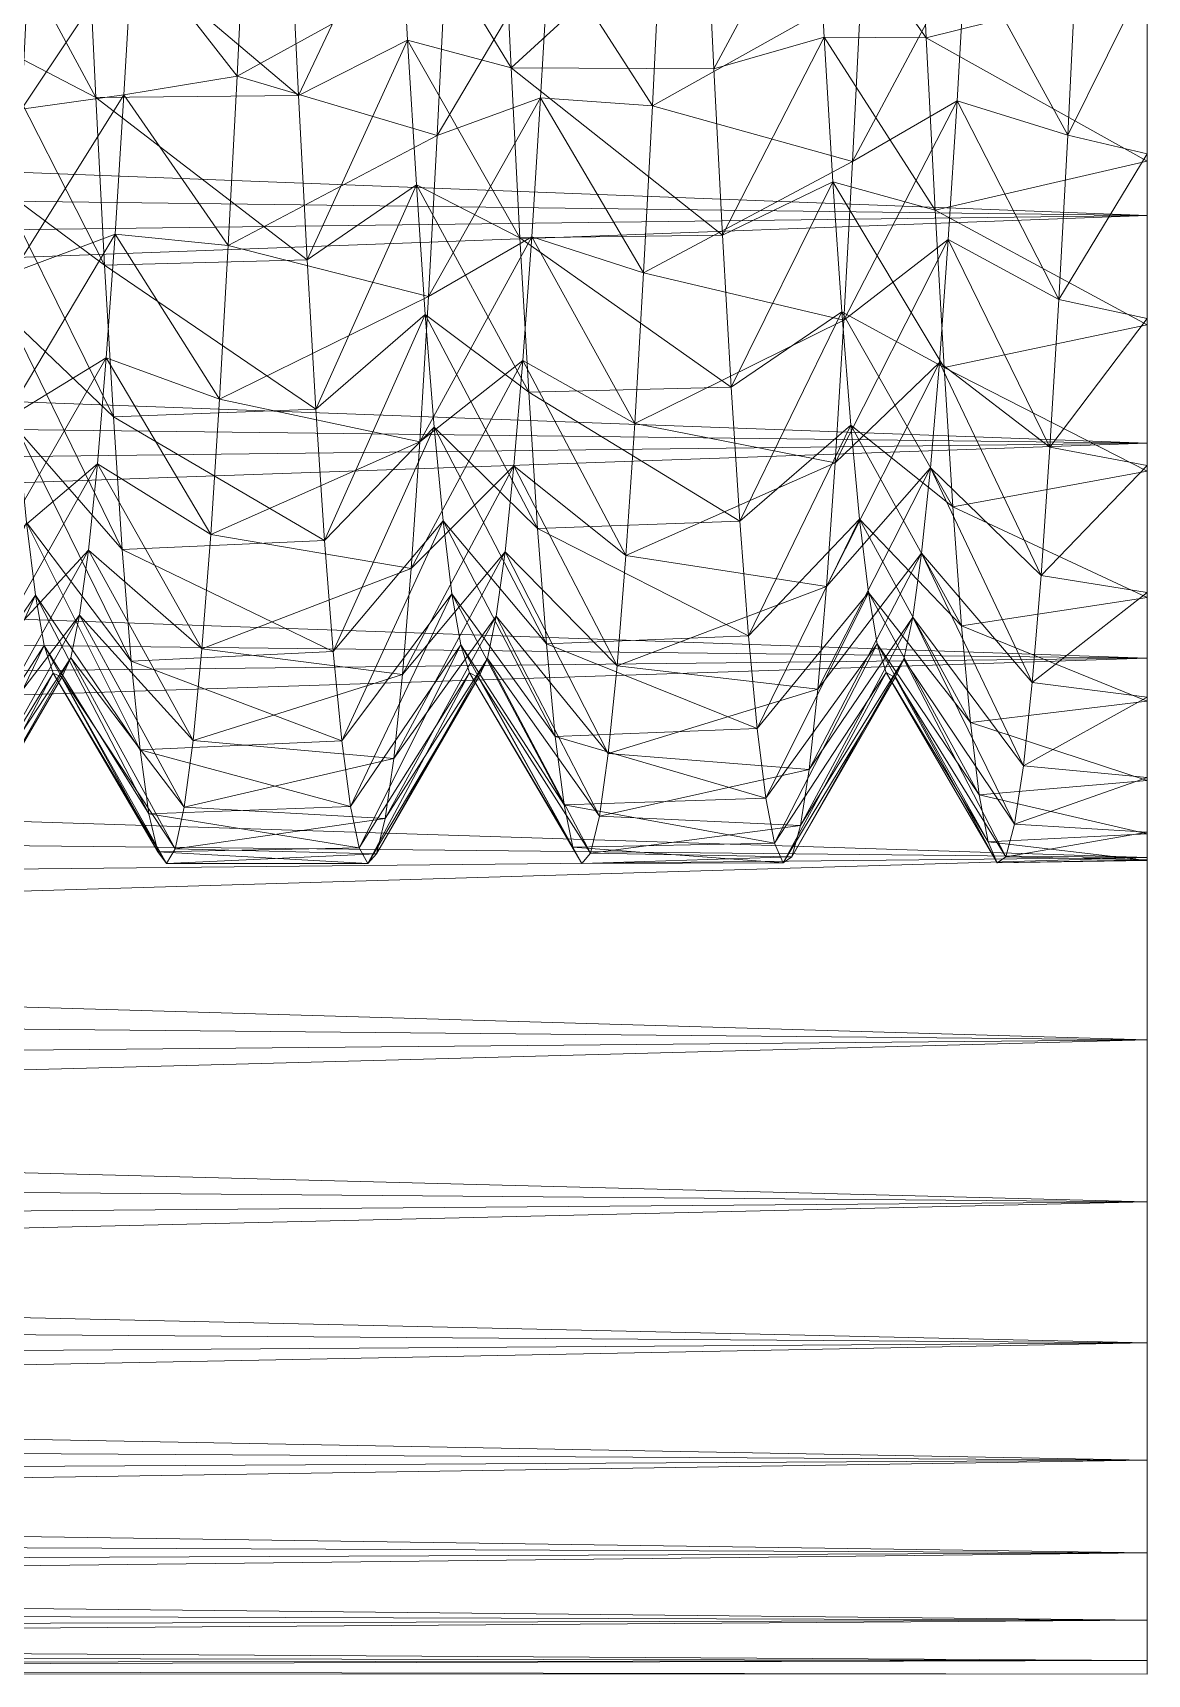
# Model space of a CAD drawing. Header units: millimetres. Extents: x -104 to 115, y -53 to 68.
# Drawn here: x 102.01 to 115.21, y -19.63 to -0.19 of the extents above; entities that cross this region are included whole.
import ezdxf

# ---------------------------------------------------------------- set-up
doc = ezdxf.new("R2010")
doc.units = ezdxf.units.MM

msp = doc.modelspace()

# ---------------------------------------------------------------- linework, layer by layer
at = {"color": 7, "lineweight": 0}
for points in [[(115.207, 0.457, -1), (115.207, 2.745, -10.328), (115.207, -2.357, -1.948), (115.207, 0.457, -1)], [(115.207, -2.357, -1.948), (115.207, 2.745, -10.328), (115.207, 0.493, -11.162), (115.207, -2.357, -1.948)], [(115.207, -2.357, -52.899), (115.207, 0.401, -43.644), (115.207, 2.649, -44.49), (115.207, -2.357, -52.899)], [(115.207, -2.357, -52.899), (115.207, 2.649, -44.49), (115.207, 0.457, -53.847), (115.207, -2.357, -52.899)], [(112.59, -0.25, -43.331), (111.275, 1.615, -41.782), (112.486, 1.934, -44.258), (112.59, -0.25, -43.331)], [(112.486, 1.934, -44.258), (115.207, 0.401, -43.644), (112.59, -0.25, -43.331), (112.486, 1.934, -44.258)], [(105.053, 1.163, -43.969), (106.341, 1.576, -41.765), (105.155, -0.933, -42.966), (105.053, 1.163, -43.969)], [(105.155, -0.933, -42.966), (106.341, 1.576, -41.765), (106.446, -0.279, -40.809), (105.155, -0.933, -42.966)], [(107.672, -0.606, -43.145), (106.446, -0.279, -40.809), (106.341, 1.576, -41.765), (107.672, -0.606, -43.145)], [(107.672, -0.606, -43.145), (106.341, 1.576, -41.765), (107.567, 1.556, -44.122), (107.672, -0.606, -43.145)], [(107.567, 1.556, -44.122), (109.973, 1.499, -44.1), (107.672, -0.606, -43.145), (107.567, 1.556, -44.122)], [(109.973, 1.499, -44.1), (111.275, 1.615, -41.782), (110.075, -0.617, -43.14), (109.973, 1.499, -44.1)], [(110.075, -0.617, -43.14), (111.275, 1.615, -41.782), (111.38, -0.243, -40.831), (110.075, -0.617, -43.14)], [(112.59, -0.25, -43.331), (111.38, -0.243, -40.831), (111.275, 1.615, -41.782), (112.59, -0.25, -43.331)], [(102.753, -0.959, -42.952), (101.512, -0.316, -40.787), (101.407, 1.537, -41.748), (102.753, -0.959, -42.952)], [(102.753, -0.959, -42.952), (101.407, 1.537, -41.748), (102.649, 1.181, -43.977), (102.753, -0.959, -42.952)], [(104.532, 1.45, -10.765), (103.192, 0.88, -13.404), (104.428, -0.707, -11.755), (104.532, 1.45, -10.765)], [(104.428, -0.707, -11.755), (106.898, 0.658, -11.089), (104.532, 1.45, -10.765), (104.428, -0.707, -11.755)], [(107.672, -0.606, -43.145), (109.973, 1.499, -44.1), (110.075, -0.617, -43.14), (107.672, -0.606, -43.145)], [(102.649, 1.181, -43.977), (105.053, 1.163, -43.969), (105.155, -0.933, -42.966), (102.649, 1.181, -43.977)], [(102.649, 1.181, -43.977), (105.155, -0.933, -42.966), (102.753, -0.959, -42.952), (102.649, 1.181, -43.977)], [(101.875, -1.096, -11.973), (103.192, 0.88, -13.404), (101.977, 0.99, -10.948), (101.875, -1.096, -11.973)], [(109.451, 1.075, -10.913), (108.126, 0.842, -13.423), (109.346, -1.058, -11.951), (109.451, 1.075, -10.913)], [(109.346, -1.058, -11.951), (111.818, 0.328, -11.237), (109.451, 1.075, -10.913), (109.346, -1.058, -11.951)], [(101.875, -1.096, -11.973), (103.087, -0.926, -14.45), (103.192, 0.88, -13.404), (101.875, -1.096, -11.973)], [(104.428, -0.707, -11.755), (103.192, 0.88, -13.404), (103.087, -0.926, -14.45), (104.428, -0.707, -11.755)], [(106.795, -1.407, -12.156), (108.021, -0.962, -14.474), (108.126, 0.842, -13.423), (106.795, -1.407, -12.156)], [(106.795, -1.407, -12.156), (108.126, 0.842, -13.423), (106.898, 0.658, -11.089), (106.795, -1.407, -12.156)], [(109.346, -1.058, -11.951), (108.126, 0.842, -13.423), (108.021, -0.962, -14.474), (109.346, -1.058, -11.951)], [(111.715, -1.714, -12.345), (112.955, -0.997, -14.498), (113.06, 0.803, -13.442), (111.715, -1.714, -12.345)], [(111.715, -1.714, -12.345), (113.06, 0.803, -13.442), (111.818, 0.328, -11.237), (111.715, -1.714, -12.345)], [(114.265, -1.405, -12.155), (113.06, 0.803, -13.442), (112.955, -0.997, -14.498), (114.265, -1.405, -12.155)], [(114.369, 0.705, -11.068), (113.06, 0.803, -13.442), (114.265, -1.405, -12.155), (114.369, 0.705, -11.068)], [(104.428, -0.707, -11.755), (106.795, -1.407, -12.156), (106.898, 0.658, -11.089), (104.428, -0.707, -11.755)], [(114.265, -1.405, -12.155), (115.207, 0.493, -11.162), (114.369, 0.705, -11.068), (114.265, -1.405, -12.155)], [(115.207, 0.457, -53.847), (60.36, -1.663, -53.164), (115.207, -2.357, -52.899), (115.207, 0.457, -53.847)], [(115.207, -2.357, -1.948), (60.36, -0.256, -1.208), (115.207, 0.457, -1), (115.207, -2.357, -1.948)], [(112.59, -0.25, -43.331), (115.207, 0.401, -43.644), (115.207, -1.712, -42.503), (112.59, -0.25, -43.331)], [(114.265, -1.405, -12.155), (115.207, -1.626, -12.29), (115.207, 0.493, -11.162), (114.265, -1.405, -12.155)], [(115.207, -2.357, -1.948), (115.207, 0.493, -11.162), (115.207, -5.052, -3.194), (115.207, -2.357, -1.948)], [(115.207, -5.052, -3.194), (115.207, 0.493, -11.162), (115.207, -1.626, -12.29), (115.207, -5.052, -3.194)], [(115.207, -5.052, -51.652), (115.207, -1.712, -42.503), (115.207, 0.401, -43.644), (115.207, -5.052, -51.652)], [(115.207, -5.052, -51.652), (115.207, 0.401, -43.644), (115.207, -2.357, -52.899), (115.207, -5.052, -51.652)], [(109.346, -1.058, -11.951), (111.715, -1.714, -12.345), (111.818, 0.328, -11.237), (109.346, -1.058, -11.951)], [(115.207, -2.357, -1.948), (60.36, -3.043, -2.232), (60.36, -0.256, -1.208), (115.207, -2.357, -1.948)], [(102.858, -2.944, -41.652), (101.617, -2.024, -39.587), (101.512, -0.316, -40.787), (102.858, -2.944, -41.652)], [(102.858, -2.944, -41.652), (101.512, -0.316, -40.787), (102.753, -0.959, -42.952), (102.858, -2.944, -41.652)], [(105.155, -0.933, -42.966), (106.446, -0.279, -40.809), (105.258, -2.882, -41.699), (105.155, -0.933, -42.966)], [(105.258, -2.882, -41.699), (106.446, -0.279, -40.809), (106.551, -1.991, -39.614), (105.258, -2.882, -41.699)], [(107.777, -2.62, -41.89), (106.551, -1.991, -39.614), (106.446, -0.279, -40.809), (107.777, -2.62, -41.89)], [(107.777, -2.62, -41.89), (106.446, -0.279, -40.809), (107.672, -0.606, -43.145), (107.777, -2.62, -41.89)], [(110.075, -0.617, -43.14), (111.38, -0.243, -40.831), (110.178, -2.59, -41.912), (110.075, -0.617, -43.14)], [(110.178, -2.59, -41.912), (111.38, -0.243, -40.831), (111.485, -1.957, -39.641), (110.178, -2.59, -41.912)], [(112.695, -2.291, -42.122), (111.485, -1.957, -39.641), (111.38, -0.243, -40.831), (112.695, -2.291, -42.122)], [(112.695, -2.291, -42.122), (111.38, -0.243, -40.831), (112.59, -0.25, -43.331), (112.695, -2.291, -42.122)], [(112.59, -0.25, -43.331), (115.207, -1.712, -42.503), (112.695, -2.291, -42.122), (112.59, -0.25, -43.331)], [(104.428, -0.707, -11.755), (103.087, -0.926, -14.45), (104.323, -2.712, -13.023), (104.428, -0.707, -11.755)], [(104.323, -2.712, -13.023), (106.795, -1.407, -12.156), (104.428, -0.707, -11.755), (104.323, -2.712, -13.023)], [(107.672, -0.606, -43.145), (110.075, -0.617, -43.14), (110.178, -2.59, -41.912), (107.672, -0.606, -43.145)], [(107.672, -0.606, -43.145), (110.178, -2.59, -41.912), (107.777, -2.62, -41.89), (107.672, -0.606, -43.145)], [(101.772, -3.031, -13.261), (102.982, -2.577, -15.727), (103.087, -0.926, -14.45), (101.772, -3.031, -13.261)], [(101.772, -3.031, -13.261), (103.087, -0.926, -14.45), (101.875, -1.096, -11.973), (101.772, -3.031, -13.261)], [(102.753, -0.959, -42.952), (105.155, -0.933, -42.966), (105.258, -2.882, -41.699), (102.753, -0.959, -42.952)], [(102.753, -0.959, -42.952), (105.258, -2.882, -41.699), (102.858, -2.944, -41.652), (102.753, -0.959, -42.952)], [(104.323, -2.712, -13.023), (103.087, -0.926, -14.45), (102.982, -2.577, -15.727), (104.323, -2.712, -13.023)], [(106.693, -3.315, -13.483), (107.916, -2.609, -15.756), (108.021, -0.962, -14.474), (106.693, -3.315, -13.483)], [(106.693, -3.315, -13.483), (108.021, -0.962, -14.474), (106.795, -1.407, -12.156), (106.693, -3.315, -13.483)], [(109.242, -3.034, -13.264), (108.021, -0.962, -14.474), (107.916, -2.609, -15.756), (109.242, -3.034, -13.264)], [(109.346, -1.058, -11.951), (108.021, -0.962, -14.474), (109.242, -3.034, -13.264), (109.346, -1.058, -11.951)], [(109.242, -3.034, -13.264), (111.715, -1.714, -12.345), (109.346, -1.058, -11.951), (109.242, -3.034, -13.264)], [(111.613, -3.595, -13.711), (112.85, -2.641, -15.784), (112.955, -0.997, -14.498), (111.613, -3.595, -13.711)], [(111.613, -3.595, -13.711), (112.955, -0.997, -14.498), (111.715, -1.714, -12.345), (111.613, -3.595, -13.711)], [(114.16, -3.351, -13.511), (112.955, -0.997, -14.498), (112.85, -2.641, -15.784), (114.16, -3.351, -13.511)], [(114.265, -1.405, -12.155), (112.955, -0.997, -14.498), (114.16, -3.351, -13.511), (114.265, -1.405, -12.155)], [(104.323, -2.712, -13.023), (106.693, -3.315, -13.483), (106.795, -1.407, -12.156), (104.323, -2.712, -13.023)], [(114.16, -3.351, -13.511), (115.207, -1.626, -12.29), (114.265, -1.405, -12.155), (114.16, -3.351, -13.511)], [(115.207, -2.357, -52.899), (60.36, -1.663, -53.164), (60.36, -4.391, -51.991), (115.207, -2.357, -52.899)], [(109.242, -3.034, -13.264), (111.613, -3.595, -13.711), (111.715, -1.714, -12.345), (109.242, -3.034, -13.264)], [(112.695, -2.291, -42.122), (115.207, -1.712, -42.503), (115.207, -3.652, -41.088), (112.695, -2.291, -42.122)], [(114.16, -3.351, -13.511), (115.207, -3.575, -13.694), (115.207, -1.626, -12.29), (114.16, -3.351, -13.511)], [(115.207, -5.052, -3.194), (115.207, -1.626, -12.29), (115.207, -7.596, -4.725), (115.207, -5.052, -3.194)], [(115.207, -7.596, -4.725), (115.207, -1.626, -12.29), (115.207, -3.575, -13.694), (115.207, -7.596, -4.725)], [(115.207, -7.596, -50.121), (115.207, -3.652, -41.088), (115.207, -1.712, -42.503), (115.207, -7.596, -50.121)], [(115.207, -7.596, -50.121), (115.207, -1.712, -42.503), (115.207, -5.052, -51.652), (115.207, -7.596, -50.121)], [(102.963, -4.738, -40.1), (101.722, -3.557, -38.171), (101.617, -2.024, -39.587), (102.963, -4.738, -40.1)], [(102.963, -4.738, -40.1), (101.617, -2.024, -39.587), (102.858, -2.944, -41.652), (102.963, -4.738, -40.1)], [(105.258, -2.882, -41.699), (106.551, -1.991, -39.614), (105.36, -4.648, -40.188), (105.258, -2.882, -41.699)], [(105.36, -4.648, -40.188), (106.551, -1.991, -39.614), (106.656, -3.528, -38.202), (105.36, -4.648, -40.188)], [(107.881, -4.449, -40.379), (106.656, -3.528, -38.202), (106.551, -1.991, -39.614), (107.881, -4.449, -40.379)], [(107.881, -4.449, -40.379), (106.551, -1.991, -39.614), (107.777, -2.62, -41.89), (107.881, -4.449, -40.379)], [(110.178, -2.59, -41.912), (111.485, -1.957, -39.641), (110.28, -4.387, -40.438), (110.178, -2.59, -41.912)], [(110.28, -4.387, -40.438), (111.485, -1.957, -39.641), (111.59, -3.498, -38.233), (110.28, -4.387, -40.438)], [(112.8, -4.154, -40.652), (111.59, -3.498, -38.233), (111.485, -1.957, -39.641), (112.8, -4.154, -40.652)], [(112.8, -4.154, -40.652), (111.485, -1.957, -39.641), (112.695, -2.291, -42.122), (112.8, -4.154, -40.652)], [(112.695, -2.291, -42.122), (115.207, -3.652, -41.088), (112.8, -4.154, -40.652), (112.695, -2.291, -42.122)], [(115.207, -2.357, -52.899), (60.36, -4.391, -51.991), (115.207, -5.052, -51.652), (115.207, -2.357, -52.899)], [(115.207, -5.052, -3.194), (60.36, -3.043, -2.232), (115.207, -2.357, -1.948), (115.207, -5.052, -3.194)], [(101.67, -4.781, -14.789), (102.877, -4.043, -17.213), (102.982, -2.577, -15.727), (101.67, -4.781, -14.789)], [(101.67, -4.781, -14.789), (102.982, -2.577, -15.727), (101.772, -3.031, -13.261), (101.67, -4.781, -14.789)], [(104.219, -4.532, -14.546), (102.982, -2.577, -15.727), (102.877, -4.043, -17.213), (104.219, -4.532, -14.546)], [(104.323, -2.712, -13.023), (102.982, -2.577, -15.727), (104.219, -4.532, -14.546), (104.323, -2.712, -13.023)], [(104.219, -4.532, -14.546), (106.693, -3.315, -13.483), (104.323, -2.712, -13.023), (104.219, -4.532, -14.546)], [(106.59, -5.035, -15.047), (107.811, -4.071, -17.246), (107.916, -2.609, -15.756), (106.59, -5.035, -15.047)], [(106.59, -5.035, -15.047), (107.916, -2.609, -15.756), (106.693, -3.315, -13.483), (106.59, -5.035, -15.047)], [(107.777, -2.62, -41.89), (110.178, -2.59, -41.912), (110.28, -4.387, -40.438), (107.777, -2.62, -41.89)], [(107.777, -2.62, -41.89), (110.28, -4.387, -40.438), (107.881, -4.449, -40.379), (107.777, -2.62, -41.89)], [(109.137, -4.819, -14.827), (107.916, -2.609, -15.756), (107.811, -4.071, -17.246), (109.137, -4.819, -14.827)], [(109.242, -3.034, -13.264), (107.916, -2.609, -15.756), (109.137, -4.819, -14.827), (109.242, -3.034, -13.264)], [(111.51, -5.283, -15.309), (112.745, -4.098, -17.278), (112.85, -2.641, -15.784), (111.51, -5.283, -15.309)], [(111.51, -5.283, -15.309), (112.85, -2.641, -15.784), (111.613, -3.595, -13.711), (111.51, -5.283, -15.309)], [(114.055, -5.1, -15.115), (112.85, -2.641, -15.784), (112.745, -4.098, -17.278), (114.055, -5.1, -15.115)], [(114.16, -3.351, -13.511), (112.85, -2.641, -15.784), (114.055, -5.1, -15.115), (114.16, -3.351, -13.511)], [(102.858, -2.944, -41.652), (105.258, -2.882, -41.699), (105.36, -4.648, -40.188), (102.858, -2.944, -41.652)], [(115.207, -5.052, -3.194), (60.36, -5.703, -3.551), (60.36, -3.043, -2.232), (115.207, -5.052, -3.194)], [(102.858, -2.944, -41.652), (105.36, -4.648, -40.188), (102.963, -4.738, -40.1), (102.858, -2.944, -41.652)], [(109.137, -4.819, -14.827), (111.613, -3.595, -13.711), (109.242, -3.034, -13.264), (109.137, -4.819, -14.827)], [(104.219, -4.532, -14.546), (106.59, -5.035, -15.047), (106.693, -3.315, -13.483), (104.219, -4.532, -14.546)], [(110.28, -4.387, -40.438), (111.59, -3.498, -38.233), (110.383, -5.977, -38.742), (110.28, -4.387, -40.438)], [(110.383, -5.977, -38.742), (111.59, -3.498, -38.233), (111.695, -4.838, -36.632), (110.383, -5.977, -38.742)], [(112.904, -5.805, -38.948), (111.695, -4.838, -36.632), (111.59, -3.498, -38.233), (112.904, -5.805, -38.948)], [(112.904, -5.805, -38.948), (111.59, -3.498, -38.233), (112.8, -4.154, -40.652), (112.904, -5.805, -38.948)], [(114.055, -5.1, -15.115), (115.207, -3.575, -13.694), (114.16, -3.351, -13.511), (114.055, -5.1, -15.115)], [(103.067, -6.311, -38.323), (101.827, -4.888, -36.563), (101.722, -3.557, -38.171), (103.067, -6.311, -38.323)], [(103.067, -6.311, -38.323), (101.722, -3.557, -38.171), (102.963, -4.738, -40.1), (103.067, -6.311, -38.323)], [(105.36, -4.648, -40.188), (106.656, -3.528, -38.202), (105.463, -6.203, -38.461), (105.36, -4.648, -40.188)], [(105.463, -6.203, -38.461), (106.656, -3.528, -38.202), (106.761, -4.863, -36.597), (105.463, -6.203, -38.461)], [(107.986, -6.061, -38.638), (106.761, -4.863, -36.597), (106.656, -3.528, -38.202), (107.986, -6.061, -38.638)], [(107.986, -6.061, -38.638), (106.656, -3.528, -38.202), (107.881, -4.449, -40.379), (107.986, -6.061, -38.638)], [(109.137, -4.819, -14.827), (111.51, -5.283, -15.309), (111.613, -3.595, -13.711), (109.137, -4.819, -14.827)], [(112.8, -4.154, -40.652), (115.207, -3.652, -41.088), (115.207, -5.385, -39.426), (112.8, -4.154, -40.652)], [(114.055, -5.1, -15.115), (115.207, -5.317, -15.347), (115.207, -3.575, -13.694), (114.055, -5.1, -15.115)], [(115.207, -7.596, -4.725), (115.207, -3.575, -13.694), (115.207, -9.96, -6.522), (115.207, -7.596, -4.725)], [(115.207, -9.96, -6.522), (115.207, -3.575, -13.694), (115.207, -12.116, -8.564), (115.207, -9.96, -6.522)], [(115.207, -12.116, -8.564), (115.207, -3.575, -13.694), (115.207, -5.317, -15.347), (115.207, -12.116, -8.564)], [(115.207, -12.116, -46.282), (115.207, -5.385, -39.426), (115.207, -3.652, -41.088), (115.207, -12.116, -46.282)], [(115.207, -12.116, -46.282), (115.207, -3.652, -41.088), (115.207, -9.96, -48.324), (115.207, -12.116, -46.282)], [(115.207, -9.96, -48.324), (115.207, -3.652, -41.088), (115.207, -7.596, -50.121), (115.207, -9.96, -48.324)], [(101.567, -6.318, -16.533), (102.772, -5.298, -18.881), (102.877, -4.043, -17.213), (101.567, -6.318, -16.533)], [(101.567, -6.318, -16.533), (102.877, -4.043, -17.213), (101.67, -4.781, -14.789), (101.567, -6.318, -16.533)], [(104.114, -6.133, -16.297), (102.877, -4.043, -17.213), (102.772, -5.298, -18.881), (104.114, -6.133, -16.297)], [(104.219, -4.532, -14.546), (102.877, -4.043, -17.213), (104.114, -6.133, -16.297), (104.219, -4.532, -14.546)], [(106.488, -6.536, -16.821), (107.706, -5.321, -18.917), (107.811, -4.071, -17.246), (106.488, -6.536, -16.821)], [(106.488, -6.536, -16.821), (107.811, -4.071, -17.246), (106.59, -5.035, -15.047), (106.488, -6.536, -16.821)], [(109.032, -6.38, -16.614), (107.811, -4.071, -17.246), (107.706, -5.321, -18.917), (109.032, -6.38, -16.614)], [(109.137, -4.819, -14.827), (107.811, -4.071, -17.246), (109.032, -6.38, -16.614), (109.137, -4.819, -14.827)], [(111.408, -6.748, -17.113), (112.64, -5.344, -18.953), (112.745, -4.098, -17.278), (111.408, -6.748, -17.113)], [(111.408, -6.748, -17.113), (112.745, -4.098, -17.278), (111.51, -5.283, -15.309), (111.408, -6.748, -17.113)], [(113.951, -6.62, -16.936), (112.745, -4.098, -17.278), (112.64, -5.344, -18.953), (113.951, -6.62, -16.936)], [(114.055, -5.1, -15.115), (112.745, -4.098, -17.278), (113.951, -6.62, -16.936), (114.055, -5.1, -15.115)], [(112.8, -4.154, -40.652), (115.207, -5.385, -39.426), (112.904, -5.805, -38.948), (112.8, -4.154, -40.652)], [(115.207, -5.052, -51.652), (60.36, -4.391, -51.991), (60.36, -6.976, -50.53), (115.207, -5.052, -51.652)], [(107.881, -4.449, -40.379), (110.28, -4.387, -40.438), (110.383, -5.977, -38.742), (107.881, -4.449, -40.379)], [(107.881, -4.449, -40.379), (110.383, -5.977, -38.742), (107.986, -6.061, -38.638), (107.881, -4.449, -40.379)], [(102.963, -4.738, -40.1), (105.36, -4.648, -40.188), (105.463, -6.203, -38.461), (102.963, -4.738, -40.1)], [(104.114, -6.133, -16.297), (106.59, -5.035, -15.047), (104.219, -4.532, -14.546), (104.114, -6.133, -16.297)], [(102.963, -4.738, -40.1), (105.463, -6.203, -38.461), (103.067, -6.311, -38.323), (102.963, -4.738, -40.1)], [(109.032, -6.38, -16.614), (111.51, -5.283, -15.309), (109.137, -4.819, -14.827), (109.032, -6.38, -16.614)], [(110.383, -5.977, -38.742), (111.695, -4.838, -36.632), (110.485, -7.332, -36.854), (110.383, -5.977, -38.742)], [(110.485, -7.332, -36.854), (111.695, -4.838, -36.632), (111.8, -5.952, -34.867), (110.485, -7.332, -36.854)], [(113.009, -7.215, -37.04), (111.8, -5.952, -34.867), (111.695, -4.838, -36.632), (113.009, -7.215, -37.04)], [(113.009, -7.215, -37.04), (111.695, -4.838, -36.632), (112.904, -5.805, -38.948), (113.009, -7.215, -37.04)], [(115.207, -5.052, -51.652), (60.36, -6.976, -50.53), (115.207, -7.596, -50.121), (115.207, -5.052, -51.652)], [(115.207, -7.596, -4.725), (60.36, -5.703, -3.551), (115.207, -5.052, -3.194), (115.207, -7.596, -4.725)], [(103.172, -7.634, -36.353), (101.932, -5.992, -34.792), (101.827, -4.888, -36.563), (103.172, -7.634, -36.353)], [(103.172, -7.634, -36.353), (101.827, -4.888, -36.563), (103.067, -6.311, -38.323), (103.172, -7.634, -36.353)], [(104.114, -6.133, -16.297), (106.488, -6.536, -16.821), (106.59, -5.035, -15.047), (104.114, -6.133, -16.297)], [(105.463, -6.203, -38.461), (106.761, -4.863, -36.597), (105.565, -7.52, -36.546), (105.463, -6.203, -38.461)], [(105.565, -7.52, -36.546), (106.761, -4.863, -36.597), (106.866, -5.972, -34.829), (105.565, -7.52, -36.546)], [(108.091, -7.428, -36.699), (106.866, -5.972, -34.829), (106.761, -4.863, -36.597), (108.091, -7.428, -36.699)], [(108.091, -7.428, -36.699), (106.761, -4.863, -36.597), (107.986, -6.061, -38.638), (108.091, -7.428, -36.699)], [(113.951, -6.62, -16.936), (115.207, -5.317, -15.347), (114.055, -5.1, -15.115), (113.951, -6.62, -16.936)], [(101.465, -7.615, -18.461), (102.667, -6.319, -20.702), (102.772, -5.298, -18.881), (101.465, -7.615, -18.461)], [(101.465, -7.615, -18.461), (102.772, -5.298, -18.881), (101.567, -6.318, -16.533), (101.465, -7.615, -18.461)], [(104.009, -7.487, -18.245), (102.772, -5.298, -18.881), (102.667, -6.319, -20.702), (104.009, -7.487, -18.245)], [(104.114, -6.133, -16.297), (102.772, -5.298, -18.881), (104.009, -7.487, -18.245), (104.114, -6.133, -16.297)], [(106.385, -7.793, -18.775), (107.601, -6.337, -20.74), (107.706, -5.321, -18.917), (106.385, -7.793, -18.775)], [(106.385, -7.793, -18.775), (107.706, -5.321, -18.917), (106.488, -6.536, -16.821), (106.385, -7.793, -18.775)], [(108.928, -7.69, -18.592), (107.706, -5.321, -18.917), (107.601, -6.337, -20.74), (108.928, -7.69, -18.592)], [(109.032, -6.38, -16.614), (107.706, -5.321, -18.917), (108.928, -7.69, -18.592), (109.032, -6.38, -16.614)], [(109.032, -6.38, -16.614), (111.408, -6.748, -17.113), (111.51, -5.283, -15.309), (109.032, -6.38, -16.614)], [(111.305, -7.965, -19.093), (112.535, -6.355, -20.779), (112.64, -5.344, -18.953), (111.305, -7.965, -19.093)], [(111.305, -7.965, -19.093), (112.64, -5.344, -18.953), (111.408, -6.748, -17.113), (111.305, -7.965, -19.093)], [(113.846, -7.886, -18.943), (112.64, -5.344, -18.953), (112.535, -6.355, -20.779), (113.846, -7.886, -18.943)], [(113.951, -6.62, -16.936), (112.64, -5.344, -18.953), (113.846, -7.886, -18.943), (113.951, -6.62, -16.936)], [(112.904, -5.805, -38.948), (115.207, -5.385, -39.426), (115.207, -6.879, -37.545), (112.904, -5.805, -38.948)], [(113.951, -6.62, -16.936), (115.207, -6.822, -17.219), (115.207, -5.317, -15.347), (113.951, -6.62, -16.936)], [(115.207, -12.116, -8.564), (115.207, -5.317, -15.347), (115.207, -14.038, -10.827), (115.207, -12.116, -8.564)], [(115.207, -14.038, -10.827), (115.207, -5.317, -15.347), (115.207, -6.822, -17.219), (115.207, -14.038, -10.827)], [(115.207, -14.038, -44.019), (115.207, -6.879, -37.545), (115.207, -5.385, -39.426), (115.207, -14.038, -44.019)], [(115.207, -14.038, -44.019), (115.207, -5.385, -39.426), (115.207, -12.116, -46.282), (115.207, -14.038, -44.019)], [(115.207, -7.596, -4.725), (60.36, -8.205, -5.15), (60.36, -5.703, -3.551), (115.207, -7.596, -4.725)], [(112.904, -5.805, -38.948), (115.207, -6.879, -37.545), (113.009, -7.215, -37.04), (112.904, -5.805, -38.948)], [(100.747, -8.717, -34.143), (101.932, -5.992, -34.792), (102.037, -6.851, -32.89), (100.747, -8.717, -34.143)], [(103.277, -8.683, -34.225), (102.037, -6.851, -32.89), (101.932, -5.992, -34.792), (103.277, -8.683, -34.225)], [(103.277, -8.683, -34.225), (101.932, -5.992, -34.792), (103.172, -7.634, -36.353), (103.277, -8.683, -34.225)], [(105.565, -7.52, -36.546), (106.866, -5.972, -34.829), (105.668, -8.577, -34.476), (105.565, -7.52, -36.546)], [(105.668, -8.577, -34.476), (106.866, -5.972, -34.829), (106.971, -6.836, -32.929), (105.668, -8.577, -34.476)], [(108.195, -8.525, -34.595), (106.971, -6.836, -32.929), (106.866, -5.972, -34.829), (108.195, -8.525, -34.595)], [(108.195, -8.525, -34.595), (106.866, -5.972, -34.829), (108.091, -7.428, -36.699), (108.195, -8.525, -34.595)], [(107.986, -6.061, -38.638), (110.383, -5.977, -38.742), (110.485, -7.332, -36.854), (107.986, -6.061, -38.638)], [(110.485, -7.332, -36.854), (111.8, -5.952, -34.867), (110.588, -8.431, -34.806), (110.485, -7.332, -36.854)], [(110.588, -8.431, -34.806), (111.8, -5.952, -34.867), (111.905, -6.821, -32.969), (110.588, -8.431, -34.806)], [(113.114, -8.359, -34.962), (111.905, -6.821, -32.969), (111.8, -5.952, -34.867), (113.114, -8.359, -34.962)], [(113.114, -8.359, -34.962), (111.8, -5.952, -34.867), (113.009, -7.215, -37.04), (113.114, -8.359, -34.962)], [(103.067, -6.311, -38.323), (105.463, -6.203, -38.461), (105.565, -7.52, -36.546), (103.067, -6.311, -38.323)], [(104.009, -7.487, -18.245), (106.488, -6.536, -16.821), (104.114, -6.133, -16.297), (104.009, -7.487, -18.245)], [(107.986, -6.061, -38.638), (110.485, -7.332, -36.854), (108.091, -7.428, -36.699), (107.986, -6.061, -38.638)], [(101.362, -8.65, -20.542), (102.562, -7.089, -22.642), (102.667, -6.319, -20.702), (101.362, -8.65, -20.542)], [(101.362, -8.65, -20.542), (102.667, -6.319, -20.702), (101.465, -7.615, -18.461), (101.362, -8.65, -20.542)], [(103.905, -8.571, -20.356), (102.667, -6.319, -20.702), (102.562, -7.089, -22.642), (103.905, -8.571, -20.356)], [(104.009, -7.487, -18.245), (102.667, -6.319, -20.702), (103.905, -8.571, -20.356), (104.009, -7.487, -18.245)], [(103.067, -6.311, -38.323), (105.565, -7.52, -36.546), (103.172, -7.634, -36.353), (103.067, -6.311, -38.323)], [(106.283, -8.786, -20.877), (107.496, -7.102, -22.682), (107.601, -6.337, -20.74), (106.283, -8.786, -20.877)], [(106.283, -8.786, -20.877), (107.601, -6.337, -20.74), (106.385, -7.793, -18.775), (106.283, -8.786, -20.877)], [(108.823, -8.726, -20.727), (107.601, -6.337, -20.74), (107.496, -7.102, -22.682), (108.823, -8.726, -20.727)], [(108.928, -7.69, -18.592), (107.601, -6.337, -20.74), (108.823, -8.726, -20.727), (108.928, -7.69, -18.592)], [(108.928, -7.69, -18.592), (111.408, -6.748, -17.113), (109.032, -6.38, -16.614), (108.928, -7.69, -18.592)], [(111.203, -8.915, -21.214), (112.43, -7.114, -22.723), (112.535, -6.355, -20.779), (111.203, -8.915, -21.214)], [(111.203, -8.915, -21.214), (112.535, -6.355, -20.779), (111.305, -7.965, -19.093), (111.203, -8.915, -21.214)], [(113.742, -8.873, -21.101), (112.535, -6.355, -20.779), (112.43, -7.114, -22.723), (113.742, -8.873, -21.101)], [(113.846, -7.886, -18.943), (112.535, -6.355, -20.779), (113.742, -8.873, -21.101), (113.846, -7.886, -18.943)], [(104.009, -7.487, -18.245), (106.385, -7.793, -18.775), (106.488, -6.536, -16.821), (104.009, -7.487, -18.245)], [(108.928, -7.69, -18.592), (111.305, -7.965, -19.093), (111.408, -6.748, -17.113), (108.928, -7.69, -18.592)], [(113.846, -7.886, -18.943), (115.207, -6.822, -17.219), (113.951, -6.62, -16.936), (113.846, -7.886, -18.943)], [(115.207, -7.596, -50.121), (60.36, -6.976, -50.53), (60.36, -9.388, -48.797), (115.207, -7.596, -50.121)], [(100.747, -8.717, -34.143), (102.037, -6.851, -32.89), (100.85, -9.451, -31.938), (100.747, -8.717, -34.143)], [(100.85, -9.451, -31.938), (102.037, -6.851, -32.89), (102.142, -7.449, -30.89), (100.85, -9.451, -31.938)], [(103.381, -9.44, -31.977), (102.142, -7.449, -30.89), (102.037, -6.851, -32.89), (103.381, -9.44, -31.977)], [(103.381, -9.44, -31.977), (102.037, -6.851, -32.89), (103.277, -8.683, -34.225), (103.381, -9.44, -31.977)], [(105.668, -8.577, -34.476), (106.971, -6.836, -32.929), (105.77, -9.356, -32.286), (105.668, -8.577, -34.476)], [(105.77, -9.356, -32.286), (106.971, -6.836, -32.929), (107.076, -7.439, -30.931), (105.77, -9.356, -32.286)], [(108.3, -9.333, -32.364), (107.076, -7.439, -30.931), (106.971, -6.836, -32.929), (108.3, -9.333, -32.364)], [(108.3, -9.333, -32.364), (106.971, -6.836, -32.929), (108.195, -8.525, -34.595), (108.3, -9.333, -32.364)], [(110.588, -8.431, -34.806), (111.905, -6.821, -32.969), (110.69, -9.254, -32.633), (110.588, -8.431, -34.806)], [(110.69, -9.254, -32.633), (111.905, -6.821, -32.969), (112.01, -7.43, -30.973), (110.69, -9.254, -32.633)], [(113.218, -9.217, -32.749), (112.01, -7.43, -30.973), (111.905, -6.821, -32.969), (113.218, -9.217, -32.749)], [(113.218, -9.217, -32.749), (111.905, -6.821, -32.969), (113.114, -8.359, -34.962), (113.218, -9.217, -32.749)], [(113.009, -7.215, -37.04), (115.207, -6.879, -37.545), (115.207, -8.107, -35.481), (113.009, -7.215, -37.04)], [(113.846, -7.886, -18.943), (115.207, -8.061, -19.276), (115.207, -6.822, -17.219), (113.846, -7.886, -18.943)], [(115.207, -14.038, -10.827), (115.207, -6.822, -17.219), (115.207, -15.705, -13.285), (115.207, -14.038, -10.827)], [(115.207, -15.705, -13.285), (115.207, -6.822, -17.219), (115.207, -8.061, -19.276), (115.207, -15.705, -13.285)], [(115.207, -15.705, -41.562), (115.207, -8.107, -35.481), (115.207, -6.879, -37.545), (115.207, -15.705, -41.562)], [(115.207, -15.705, -41.562), (115.207, -6.879, -37.545), (115.207, -14.038, -44.019), (115.207, -15.705, -41.562)], [(101.26, -9.406, -22.74), (102.457, -7.593, -24.667), (102.562, -7.089, -22.642), (101.26, -9.406, -22.74)], [(101.26, -9.406, -22.74), (102.562, -7.089, -22.642), (101.362, -8.65, -20.542), (101.26, -9.406, -22.74)], [(103.8, -9.364, -22.592), (102.562, -7.089, -22.642), (102.457, -7.593, -24.667), (103.8, -9.364, -22.592)], [(103.905, -8.571, -20.356), (102.562, -7.089, -22.642), (103.8, -9.364, -22.592), (103.905, -8.571, -20.356)], [(106.18, -9.497, -23.09), (107.391, -7.6, -24.709), (107.496, -7.102, -22.682), (106.18, -9.497, -23.09)], [(106.18, -9.497, -23.09), (107.496, -7.102, -22.682), (106.283, -8.786, -20.877), (106.18, -9.497, -23.09)], [(108.718, -9.469, -22.98), (107.496, -7.102, -22.682), (107.391, -7.6, -24.709), (108.718, -9.469, -22.98)], [(108.823, -8.726, -20.727), (107.496, -7.102, -22.682), (108.718, -9.469, -22.98), (108.823, -8.726, -20.727)], [(111.1, -9.581, -23.441), (112.325, -7.608, -24.751), (112.43, -7.114, -22.723), (111.1, -9.581, -23.441)], [(111.1, -9.581, -23.441), (112.43, -7.114, -22.723), (111.203, -8.915, -21.214), (111.1, -9.581, -23.441)], [(113.637, -9.565, -23.37), (112.43, -7.114, -22.723), (112.325, -7.608, -24.751), (113.637, -9.565, -23.37)], [(113.742, -8.873, -21.101), (112.43, -7.114, -22.723), (113.637, -9.565, -23.37), (113.742, -8.873, -21.101)], [(108.091, -7.428, -36.699), (110.485, -7.332, -36.854), (110.588, -8.431, -34.806), (108.091, -7.428, -36.699)], [(113.009, -7.215, -37.04), (115.207, -8.107, -35.481), (113.114, -8.359, -34.962), (113.009, -7.215, -37.04)], [(100.85, -9.451, -31.938), (102.142, -7.449, -30.89), (100.952, -9.891, -29.656), (100.85, -9.451, -31.938)], [(100.952, -9.891, -29.656), (102.142, -7.449, -30.89), (102.247, -7.775, -28.828), (100.952, -9.891, -29.656)], [(103.486, -9.892, -29.648), (102.247, -7.775, -28.828), (102.142, -7.449, -30.89), (103.486, -9.892, -29.648)], [(103.486, -9.892, -29.648), (102.142, -7.449, -30.89), (103.381, -9.44, -31.977), (103.486, -9.892, -29.648)], [(103.172, -7.634, -36.353), (105.565, -7.52, -36.546), (105.668, -8.577, -34.476), (103.172, -7.634, -36.353)], [(103.905, -8.571, -20.356), (106.385, -7.793, -18.775), (104.009, -7.487, -18.245), (103.905, -8.571, -20.356)], [(105.77, -9.356, -32.286), (107.076, -7.439, -30.931), (105.873, -9.843, -30.014), (105.77, -9.356, -32.286)], [(105.873, -9.843, -30.014), (107.076, -7.439, -30.931), (107.181, -7.771, -28.871), (105.873, -9.843, -30.014)], [(108.404, -9.838, -30.046), (107.181, -7.771, -28.871), (107.076, -7.439, -30.931), (108.404, -9.838, -30.046)], [(108.404, -9.838, -30.046), (107.076, -7.439, -30.931), (108.3, -9.333, -32.364), (108.404, -9.838, -30.046)], [(108.091, -7.428, -36.699), (110.588, -8.431, -34.806), (108.195, -8.525, -34.595), (108.091, -7.428, -36.699)], [(110.69, -9.254, -32.633), (112.01, -7.43, -30.973), (110.793, -9.787, -30.37), (110.69, -9.254, -32.633)], [(110.793, -9.787, -30.37), (112.01, -7.43, -30.973), (112.115, -7.767, -28.913), (110.793, -9.787, -30.37)], [(113.323, -9.774, -30.443), (112.115, -7.767, -28.913), (112.01, -7.43, -30.973), (113.323, -9.774, -30.443)], [(113.323, -9.774, -30.443), (112.01, -7.43, -30.973), (113.218, -9.217, -32.749), (113.323, -9.774, -30.443)], [(115.207, -7.596, -50.121), (60.36, -9.388, -48.797), (115.207, -9.96, -48.324), (115.207, -7.596, -50.121)], [(115.207, -9.96, -6.522), (60.36, -8.205, -5.15), (115.207, -7.596, -4.725), (115.207, -9.96, -6.522)], [(100.952, -9.891, -29.656), (102.247, -7.775, -28.828), (101.055, -10.032, -27.336), (100.952, -9.891, -29.656)], [(101.055, -10.032, -27.336), (102.247, -7.775, -28.828), (102.352, -7.823, -26.741), (101.055, -10.032, -27.336)], [(101.157, -9.869, -25.018), (102.352, -7.823, -26.741), (102.457, -7.593, -24.667), (101.157, -9.869, -25.018)], [(101.157, -9.869, -25.018), (102.457, -7.593, -24.667), (101.26, -9.406, -22.74), (101.157, -9.869, -25.018)], [(103.591, -10.031, -27.279), (102.352, -7.823, -26.741), (102.247, -7.775, -28.828), (103.591, -10.031, -27.279)], [(103.591, -10.031, -27.279), (102.247, -7.775, -28.828), (103.486, -9.892, -29.648), (103.591, -10.031, -27.279)], [(103.695, -9.854, -24.913), (102.457, -7.593, -24.667), (102.352, -7.823, -26.741), (103.695, -9.854, -24.913)], [(103.8, -9.364, -22.592), (102.457, -7.593, -24.667), (103.695, -9.854, -24.913), (103.8, -9.364, -22.592)], [(103.172, -7.634, -36.353), (105.668, -8.577, -34.476), (103.277, -8.683, -34.225), (103.172, -7.634, -36.353)], [(105.873, -9.843, -30.014), (107.181, -7.771, -28.871), (105.975, -10.03, -27.697), (105.873, -9.843, -30.014)], [(105.975, -10.03, -27.697), (107.181, -7.771, -28.871), (107.286, -7.825, -26.784), (105.975, -10.03, -27.697)], [(106.078, -9.914, -25.376), (107.286, -7.825, -26.784), (107.391, -7.6, -24.709), (106.078, -9.914, -25.376)], [(106.078, -9.914, -25.376), (107.391, -7.6, -24.709), (106.18, -9.497, -23.09), (106.078, -9.914, -25.376)], [(108.509, -10.03, -27.681), (107.286, -7.825, -26.784), (107.181, -7.771, -28.871), (108.509, -10.03, -27.681)], [(108.509, -10.03, -27.681), (107.181, -7.771, -28.871), (108.404, -9.838, -30.046), (108.509, -10.03, -27.681)], [(108.614, -9.906, -25.312), (107.391, -7.6, -24.709), (107.286, -7.825, -26.784), (108.614, -9.906, -25.312)], [(108.718, -9.469, -22.98), (107.391, -7.6, -24.709), (108.614, -9.906, -25.312), (108.718, -9.469, -22.98)], [(108.823, -8.726, -20.727), (111.305, -7.965, -19.093), (108.928, -7.69, -18.592), (108.823, -8.726, -20.727)], [(110.793, -9.787, -30.37), (112.115, -7.767, -28.913), (110.895, -10.021, -28.058), (110.793, -9.787, -30.37)], [(110.895, -10.021, -28.058), (112.115, -7.767, -28.913), (112.22, -7.827, -26.827), (110.895, -10.021, -28.058)], [(110.998, -9.952, -25.735), (112.22, -7.827, -26.827), (112.325, -7.608, -24.751), (110.998, -9.952, -25.735)], [(110.998, -9.952, -25.735), (112.325, -7.608, -24.751), (111.1, -9.581, -23.441), (110.998, -9.952, -25.735)], [(113.428, -10.02, -28.083), (112.22, -7.827, -26.827), (112.115, -7.767, -28.913), (113.428, -10.02, -28.083)], [(113.428, -10.02, -28.083), (112.115, -7.767, -28.913), (113.323, -9.774, -30.443), (113.428, -10.02, -28.083)], [(113.532, -9.949, -25.712), (112.325, -7.608, -24.751), (112.22, -7.827, -26.827), (113.532, -9.949, -25.712)], [(113.637, -9.565, -23.37), (112.325, -7.608, -24.751), (113.532, -9.949, -25.712), (113.637, -9.565, -23.37)], [(101.055, -10.032, -27.336), (102.352, -7.823, -26.741), (101.157, -9.869, -25.018), (101.055, -10.032, -27.336)], [(103.695, -9.854, -24.913), (102.352, -7.823, -26.741), (103.591, -10.031, -27.279), (103.695, -9.854, -24.913)], [(103.905, -8.571, -20.356), (106.283, -8.786, -20.877), (106.385, -7.793, -18.775), (103.905, -8.571, -20.356)], [(105.975, -10.03, -27.697), (107.286, -7.825, -26.784), (106.078, -9.914, -25.376), (105.975, -10.03, -27.697)], [(108.614, -9.906, -25.312), (107.286, -7.825, -26.784), (108.509, -10.03, -27.681), (108.614, -9.906, -25.312)], [(108.823, -8.726, -20.727), (111.203, -8.915, -21.214), (111.305, -7.965, -19.093), (108.823, -8.726, -20.727)], [(110.895, -10.021, -28.058), (112.22, -7.827, -26.827), (110.998, -9.952, -25.735), (110.895, -10.021, -28.058)], [(113.532, -9.949, -25.712), (112.22, -7.827, -26.827), (113.428, -10.02, -28.083), (113.532, -9.949, -25.712)], [(113.742, -8.873, -21.101), (115.207, -8.061, -19.276), (113.846, -7.886, -18.943), (113.742, -8.873, -21.101)], [(113.114, -8.359, -34.962), (115.207, -8.107, -35.481), (115.207, -9.045, -33.271), (113.114, -8.359, -34.962)], [(113.742, -8.873, -21.101), (115.207, -9.012, -21.481), (115.207, -8.061, -19.276), (113.742, -8.873, -21.101)], [(115.207, -15.705, -13.285), (115.207, -8.061, -19.276), (115.207, -17.095, -15.909), (115.207, -15.705, -13.285)], [(115.207, -17.095, -15.909), (115.207, -8.061, -19.276), (115.207, -9.012, -21.481), (115.207, -17.095, -15.909)], [(115.207, -17.095, -38.938), (115.207, -9.045, -33.271), (115.207, -8.107, -35.481), (115.207, -17.095, -38.938)], [(115.207, -17.095, -38.938), (115.207, -8.107, -35.481), (115.207, -15.705, -41.562), (115.207, -17.095, -38.938)], [(115.207, -9.96, -6.522), (60.36, -10.52, -7.011), (60.36, -8.205, -5.15), (115.207, -9.96, -6.522)], [(108.195, -8.525, -34.595), (110.588, -8.431, -34.806), (110.69, -9.254, -32.633), (108.195, -8.525, -34.595)], [(108.195, -8.525, -34.595), (110.69, -9.254, -32.633), (108.3, -9.333, -32.364), (108.195, -8.525, -34.595)], [(113.114, -8.359, -34.962), (115.207, -9.045, -33.271), (113.218, -9.217, -32.749), (113.114, -8.359, -34.962)], [(103.277, -8.683, -34.225), (105.668, -8.577, -34.476), (105.77, -9.356, -32.286), (103.277, -8.683, -34.225)], [(103.277, -8.683, -34.225), (105.77, -9.356, -32.286), (103.381, -9.44, -31.977), (103.277, -8.683, -34.225)], [(103.8, -9.364, -22.592), (106.283, -8.786, -20.877), (103.905, -8.571, -20.356), (103.8, -9.364, -22.592)], [(108.718, -9.469, -22.98), (111.203, -8.915, -21.214), (108.823, -8.726, -20.727), (108.718, -9.469, -22.98)], [(103.8, -9.364, -22.592), (106.18, -9.497, -23.09), (106.283, -8.786, -20.877), (103.8, -9.364, -22.592)], [(108.718, -9.469, -22.98), (111.1, -9.581, -23.441), (111.203, -8.915, -21.214), (108.718, -9.469, -22.98)], [(113.637, -9.565, -23.37), (115.207, -9.012, -21.481), (113.742, -8.873, -21.101), (113.637, -9.565, -23.37)], [(113.218, -9.217, -32.749), (115.207, -9.045, -33.271), (115.207, -9.679, -30.954), (113.218, -9.217, -32.749)], [(113.637, -9.565, -23.37), (115.207, -9.658, -23.794), (115.207, -9.012, -21.481), (113.637, -9.565, -23.37)], [(115.207, -17.095, -15.909), (115.207, -9.012, -21.481), (115.207, -18.194, -18.667), (115.207, -17.095, -15.909)], [(115.207, -18.194, -18.667), (115.207, -9.012, -21.481), (115.207, -9.658, -23.794), (115.207, -18.194, -18.667)], [(115.207, -18.989, -33.319), (115.207, -9.679, -30.954), (115.207, -9.045, -33.271), (115.207, -18.989, -33.319)], [(115.207, -18.989, -33.319), (115.207, -9.045, -33.271), (115.207, -18.194, -36.18), (115.207, -18.989, -33.319)], [(115.207, -18.194, -36.18), (115.207, -9.045, -33.271), (115.207, -17.095, -38.938), (115.207, -18.194, -36.18)], [(108.3, -9.333, -32.364), (110.69, -9.254, -32.633), (110.793, -9.787, -30.37), (108.3, -9.333, -32.364)], [(113.218, -9.217, -32.749), (115.207, -9.679, -30.954), (113.323, -9.774, -30.443), (113.218, -9.217, -32.749)], [(115.207, -9.96, -48.324), (60.36, -9.388, -48.797), (60.36, -11.598, -46.815), (115.207, -9.96, -48.324)], [(103.381, -9.44, -31.977), (105.77, -9.356, -32.286), (105.873, -9.843, -30.014), (103.381, -9.44, -31.977)], [(103.381, -9.44, -31.977), (105.873, -9.843, -30.014), (103.486, -9.892, -29.648), (103.381, -9.44, -31.977)], [(103.695, -9.854, -24.913), (106.18, -9.497, -23.09), (103.8, -9.364, -22.592), (103.695, -9.854, -24.913)], [(103.695, -9.854, -24.913), (106.078, -9.914, -25.376), (106.18, -9.497, -23.09), (103.695, -9.854, -24.913)], [(108.3, -9.333, -32.364), (110.793, -9.787, -30.37), (108.404, -9.838, -30.046), (108.3, -9.333, -32.364)], [(108.614, -9.906, -25.312), (111.1, -9.581, -23.441), (108.718, -9.469, -22.98), (108.614, -9.906, -25.312)], [(108.614, -9.906, -25.312), (110.998, -9.952, -25.735), (111.1, -9.581, -23.441), (108.614, -9.906, -25.312)], [(113.323, -9.774, -30.443), (115.207, -9.679, -30.954), (115.207, -9.995, -28.574), (113.323, -9.774, -30.443)], [(113.532, -9.949, -25.712), (115.207, -9.658, -23.794), (113.637, -9.565, -23.37), (113.532, -9.949, -25.712)], [(113.532, -9.949, -25.712), (115.207, -9.988, -26.172), (115.207, -9.658, -23.794), (113.532, -9.949, -25.712)], [(115.207, -18.194, -18.667), (115.207, -9.658, -23.794), (115.207, -18.989, -21.528), (115.207, -18.194, -18.667)], [(115.207, -18.989, -21.528), (115.207, -9.658, -23.794), (115.207, -19.469, -24.458), (115.207, -18.989, -21.528)], [(115.207, -19.469, -24.458), (115.207, -9.658, -23.794), (115.207, -9.988, -26.172), (115.207, -19.469, -24.458)], [(115.207, -19.469, -30.388), (115.207, -9.995, -28.574), (115.207, -9.679, -30.954), (115.207, -19.469, -30.388)], [(115.207, -19.469, -30.388), (115.207, -9.679, -30.954), (115.207, -18.989, -33.319), (115.207, -19.469, -30.388)], [(103.486, -9.892, -29.648), (105.873, -9.843, -30.014), (105.975, -10.03, -27.697), (103.486, -9.892, -29.648)], [(103.486, -9.892, -29.648), (105.975, -10.03, -27.697), (103.591, -10.031, -27.279), (103.486, -9.892, -29.648)], [(103.591, -10.031, -27.279), (106.078, -9.914, -25.376), (103.695, -9.854, -24.913), (103.591, -10.031, -27.279)], [(108.404, -9.838, -30.046), (110.793, -9.787, -30.37), (110.895, -10.021, -28.058), (108.404, -9.838, -30.046)], [(108.404, -9.838, -30.046), (110.895, -10.021, -28.058), (108.509, -10.03, -27.681), (108.404, -9.838, -30.046)], [(108.509, -10.03, -27.681), (110.998, -9.952, -25.735), (108.614, -9.906, -25.312), (108.509, -10.03, -27.681)], [(113.323, -9.774, -30.443), (115.207, -9.995, -28.574), (113.428, -10.02, -28.083), (113.323, -9.774, -30.443)], [(115.207, -9.96, -48.324), (60.36, -11.598, -46.815), (115.207, -12.116, -46.282), (115.207, -9.96, -48.324)], [(115.207, -12.116, -8.564), (60.36, -10.52, -7.011), (115.207, -9.96, -6.522), (115.207, -12.116, -8.564)], [(103.591, -10.031, -27.279), (105.975, -10.03, -27.697), (106.078, -9.914, -25.376), (103.591, -10.031, -27.279)], [(108.509, -10.03, -27.681), (110.895, -10.021, -28.058), (110.998, -9.952, -25.735), (108.509, -10.03, -27.681)], [(113.428, -10.02, -28.083), (115.207, -9.988, -26.172), (113.532, -9.949, -25.712), (113.428, -10.02, -28.083)], [(113.428, -10.02, -28.083), (115.207, -9.995, -28.574), (115.207, -9.988, -26.172), (113.428, -10.02, -28.083)], [(115.207, -19.469, -24.458), (115.207, -9.988, -26.172), (115.207, -19.63, -27.423), (115.207, -19.469, -24.458)], [(115.207, -19.63, -27.423), (115.207, -9.988, -26.172), (115.207, -9.995, -28.574), (115.207, -19.63, -27.423)], [(115.207, -19.63, -27.423), (115.207, -9.995, -28.574), (115.207, -19.469, -30.388), (115.207, -19.63, -27.423)], [(115.207, -12.116, -8.564), (60.36, -12.619, -9.11), (60.36, -10.52, -7.011), (115.207, -12.116, -8.564)], [(115.207, -12.116, -46.282), (60.36, -11.598, -46.815), (60.36, -13.581, -44.604), (115.207, -12.116, -46.282)], [(115.207, -12.116, -46.282), (60.36, -13.581, -44.604), (115.207, -14.038, -44.019), (115.207, -12.116, -46.282)], [(115.207, -14.038, -10.827), (60.36, -12.619, -9.11), (115.207, -12.116, -8.564), (115.207, -14.038, -10.827)], [(115.207, -14.038, -10.827), (60.36, -14.48, -11.425), (60.36, -12.619, -9.11), (115.207, -14.038, -10.827)], [(115.207, -14.038, -44.019), (60.36, -13.581, -44.604), (60.36, -15.313, -42.193), (115.207, -14.038, -44.019)], [(115.207, -14.038, -44.019), (60.36, -15.313, -42.193), (115.207, -15.705, -41.562), (115.207, -14.038, -44.019)], [(115.207, -15.705, -13.285), (60.36, -14.48, -11.425), (115.207, -14.038, -10.827), (115.207, -15.705, -13.285)], [(115.207, -15.705, -13.285), (60.36, -16.079, -13.927), (60.36, -14.48, -11.425), (115.207, -15.705, -13.285)], [(115.207, -15.705, -41.562), (60.36, -15.313, -42.193), (60.36, -16.774, -39.608), (115.207, -15.705, -41.562)], [(115.207, -15.705, -41.562), (60.36, -16.774, -39.608), (115.207, -17.095, -38.938), (115.207, -15.705, -41.562)], [(115.207, -17.095, -15.909), (60.36, -16.079, -13.927), (115.207, -15.705, -13.285), (115.207, -17.095, -15.909)], [(115.207, -17.095, -15.909), (60.36, -17.398, -16.587), (60.36, -16.079, -13.927), (115.207, -17.095, -15.909)], [(115.207, -17.095, -38.938), (60.36, -16.774, -39.608), (60.36, -17.948, -36.88), (115.207, -17.095, -38.938)], [(115.207, -17.095, -38.938), (60.36, -17.948, -36.88), (115.207, -18.194, -36.18), (115.207, -17.095, -38.938)], [(115.207, -18.194, -18.667), (60.36, -17.398, -16.587), (115.207, -17.095, -15.909), (115.207, -18.194, -18.667)], [(115.207, -18.194, -18.667), (60.36, -18.422, -19.374), (60.36, -17.398, -16.587), (115.207, -18.194, -18.667)], [(115.207, -18.194, -36.18), (60.36, -17.948, -36.88), (60.36, -18.819, -34.042), (115.207, -18.194, -36.18)], [(115.207, -18.194, -36.18), (60.36, -18.819, -34.042), (115.207, -18.989, -33.319), (115.207, -18.194, -36.18)], [(115.207, -18.989, -21.528), (60.36, -18.422, -19.374), (115.207, -18.194, -18.667), (115.207, -18.989, -21.528)], [(115.207, -18.989, -21.528), (60.36, -19.139, -22.256), (60.36, -18.422, -19.374), (115.207, -18.989, -21.528)], [(115.207, -18.989, -33.319), (60.36, -18.819, -34.042), (60.36, -19.379, -31.125), (115.207, -18.989, -33.319)], [(115.207, -18.989, -33.319), (60.36, -19.379, -31.125), (115.207, -19.469, -30.388), (115.207, -18.989, -33.319)], [(115.207, -19.469, -24.458), (60.36, -19.139, -22.256), (115.207, -18.989, -21.528), (115.207, -19.469, -24.458)], [(115.207, -19.469, -24.458), (60.36, -19.54, -25.198), (60.36, -19.139, -22.256), (115.207, -19.469, -24.458)], [(115.207, -19.469, -30.388), (60.36, -19.379, -31.125), (60.36, -19.62, -28.166), (115.207, -19.469, -30.388)], [(115.207, -19.469, -30.388), (60.36, -19.62, -28.166), (115.207, -19.63, -27.423), (115.207, -19.469, -30.388)], [(115.207, -19.63, -27.423), (60.36, -19.54, -25.198), (115.207, -19.469, -24.458), (115.207, -19.63, -27.423)], [(115.207, -19.63, -27.423), (60.36, -19.62, -28.166), (60.36, -19.54, -25.198), (115.207, -19.63, -27.423)]]:
    msp.add_polyline3d(points, dxfattribs=at)

doc.saveas('drawing.dxf')
